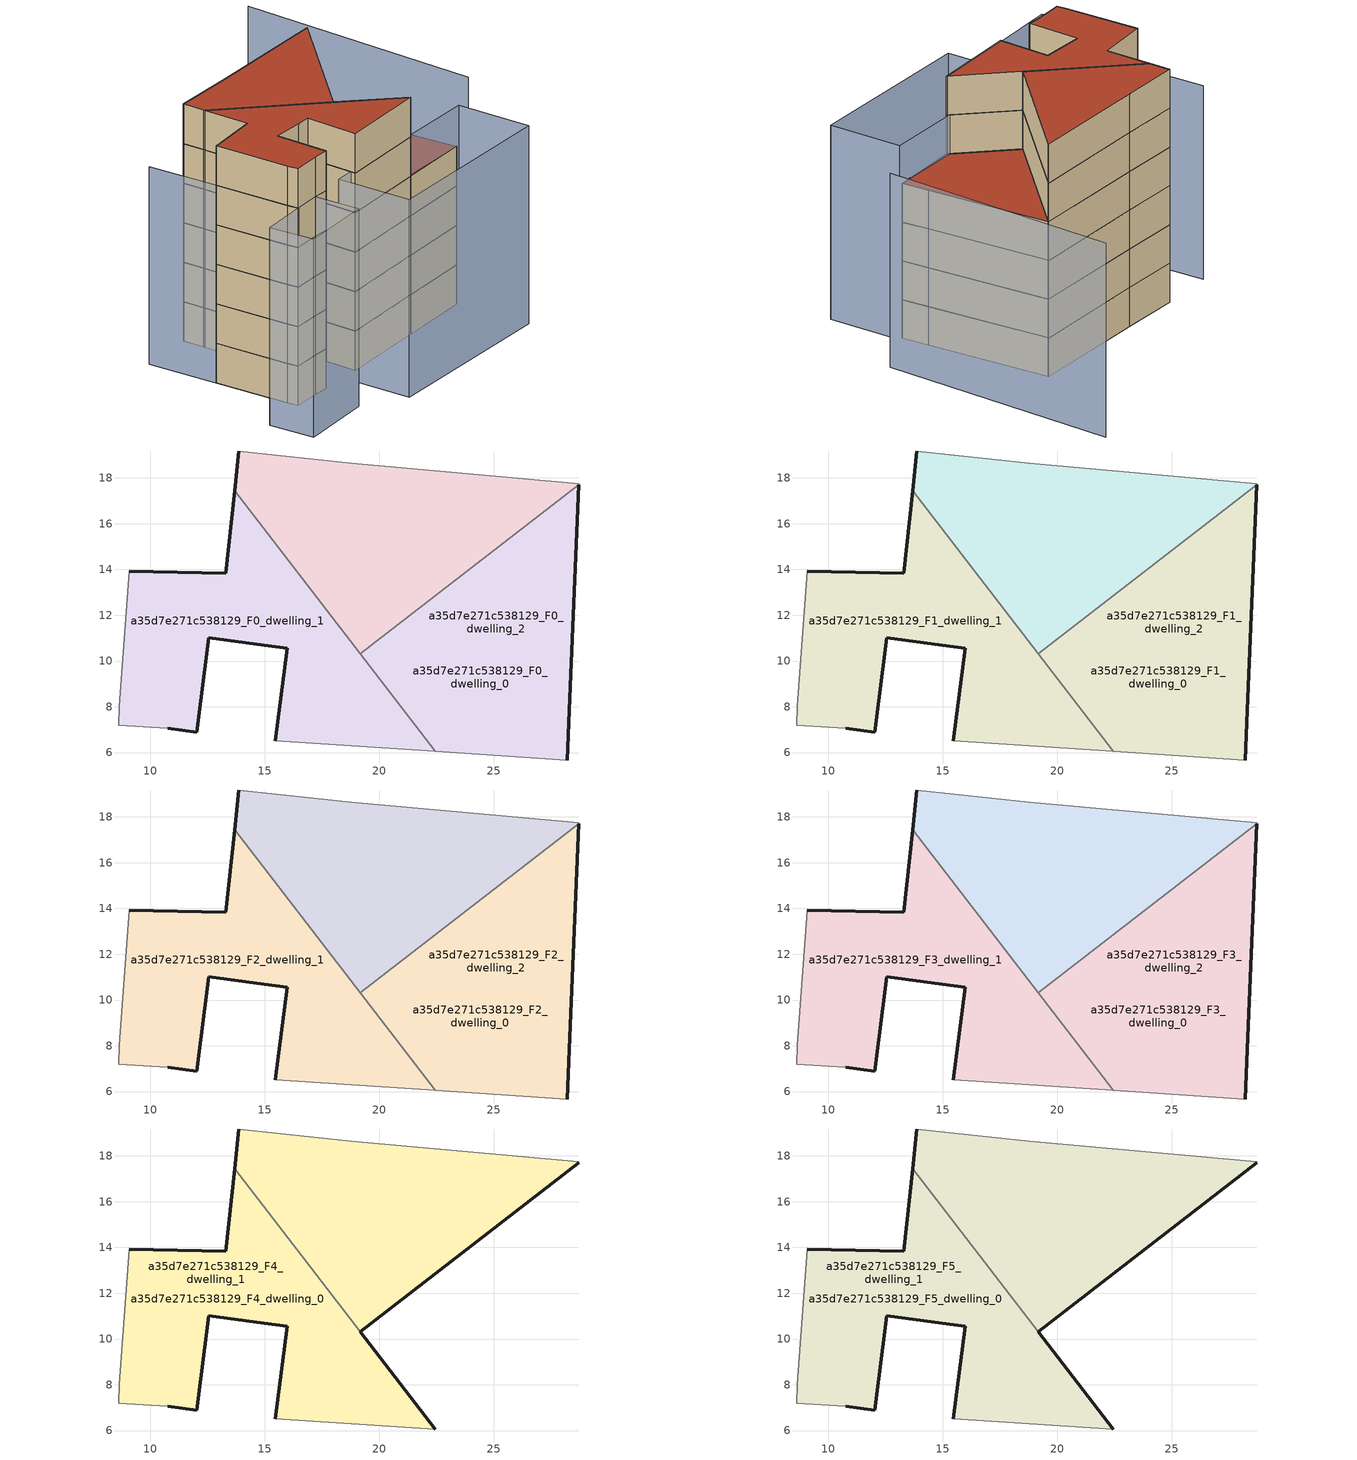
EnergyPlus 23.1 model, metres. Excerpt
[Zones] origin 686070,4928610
a35d7e271c538129_F0_dwelling_0
 floor ground (EU_floor_Construction): 28.72,17.7 28.72,17.76 18.77,18.65 13.86,19.18 13.67,17.44 19.16,10.33 z0; 22.45,6.06 13.67,17.44 13.28,13.83 9.08,13.92 8.63,8.03 8.6,7.19 10.75,7.07 12.03,6.9 12.55,11.02 14.98,10.7 15.98,10.57 15.45,6.53 z0; 28.2,5.68 28.29,7.85 28.72,17.7 19.16,10.33 22.45,6.06 z0
 wall outside (EU_wall_Construction): 9.08,13.92 13.28,13.83 13.67,17.44 / 15.45,6.53 15.98,10.57 14.98,10.7 12.55,11.02 12.03,6.9 10.75,7.07 z0:3
 wall adiabatic (EU_wall_Construction): 22.45,6.06 15.45,6.53 / 10.75,7.07 8.6,7.19 8.63,8.03 9.08,13.92 z0:3
 wall to a35d7e271c538129_F0_dwelling_1 (EU_wall_Construction): 13.67,17.44 19.16,10.33 z0:3
 wall to a35d7e271c538129_F0_dwelling_2 (EU_wall_Construction): 19.16,10.33 22.45,6.06 z0:3
a35d7e271c538129_F0_dwelling_1
 floor ground (EU_floor_Construction): 28.72,17.7 28.72,17.76 18.77,18.65 13.86,19.18 13.67,17.44 19.16,10.33 z0; 22.45,6.06 13.67,17.44 13.28,13.83 9.08,13.92 8.63,8.03 8.6,7.19 10.75,7.07 12.03,6.9 12.55,11.02 14.98,10.7 15.98,10.57 15.45,6.53 z0
 wall outside (EU_wall_Construction): 13.67,17.44 13.86,19.18 z0:3
 wall adiabatic (EU_wall_Construction): 13.86,19.18 18.77,18.65 28.72,17.76 28.72,17.7 z0:3
 wall to a35d7e271c538129_F0_dwelling_2 (EU_wall_Construction): 28.72,17.7 19.15,10.33 z0:3
a35d7e271c538129_F0_dwelling_2
 floor ground (EU_floor_Construction): 22.45,6.06 13.67,17.44 13.28,13.83 9.08,13.92 8.63,8.03 8.6,7.19 10.75,7.07 12.03,6.9 12.55,11.02 14.98,10.7 15.98,10.57 15.45,6.53 z0; 28.2,5.68 28.29,7.85 28.72,17.7 19.16,10.33 22.45,6.06 z0
 wall outside (EU_wall_Construction): 28.72,17.7 28.29,7.85 28.2,5.68 z0:3
 wall adiabatic (EU_wall_Construction): 28.2,5.68 22.45,6.06 z0:3
a35d7e271c538129_F1_dwelling_0
 floor to a35d7e271c538129_F0_dwelling_0 (EU_floor_Construction): 22.45,6.06 13.67,17.44 13.28,13.83 9.08,13.92 8.63,8.03 8.6,7.19 10.75,7.07 12.03,6.9 12.55,11.02 14.98,10.7 15.98,10.57 15.45,6.53 z3
 floor adiabatic (EU_floor_Construction): 28.2,5.68 28.29,7.85 28.72,17.7 19.16,10.33 22.45,6.06 z3; 28.72,17.7 28.72,17.76 18.77,18.65 13.86,19.18 13.67,17.44 19.16,10.33 z3
 wall outside (EU_wall_Construction): 9.08,13.92 13.28,13.83 13.67,17.44 / 15.45,6.53 15.98,10.57 14.98,10.7 12.55,11.02 12.03,6.9 10.75,7.07 z3:6
 wall adiabatic (EU_wall_Construction): 22.45,6.06 15.45,6.53 / 10.75,7.07 8.6,7.19 8.63,8.03 9.08,13.92 z3:6
 wall to a35d7e271c538129_F1_dwelling_1 (EU_wall_Construction): 13.67,17.44 19.16,10.33 z3:6
 wall to a35d7e271c538129_F1_dwelling_2 (EU_wall_Construction): 19.16,10.33 22.45,6.06 z3:6
a35d7e271c538129_F1_dwelling_1
 floor to a35d7e271c538129_F0_dwelling_1 (EU_floor_Construction): 28.72,17.7 28.72,17.76 18.77,18.65 13.86,19.18 13.67,17.44 19.16,10.33 z3
 floor adiabatic (EU_floor_Construction): 22.45,6.06 13.67,17.44 13.28,13.83 9.08,13.92 8.63,8.03 8.6,7.19 10.75,7.07 12.03,6.9 12.55,11.02 14.98,10.7 15.98,10.57 15.45,6.53 z3
 wall outside (EU_wall_Construction): 13.67,17.44 13.86,19.18 z3:6
 wall adiabatic (EU_wall_Construction): 13.86,19.18 18.77,18.65 28.72,17.76 28.72,17.7 z3:6
 wall to a35d7e271c538129_F1_dwelling_2 (EU_wall_Construction): 28.72,17.7 19.15,10.33 z3:6
a35d7e271c538129_F1_dwelling_2
 floor to a35d7e271c538129_F0_dwelling_2 (EU_floor_Construction): 22.45,6.06 13.67,17.44 13.28,13.83 9.08,13.92 8.63,8.03 8.6,7.19 10.75,7.07 12.03,6.9 12.55,11.02 14.98,10.7 15.98,10.57 15.45,6.53 z3; 28.2,5.68 28.29,7.85 28.72,17.7 19.16,10.33 22.45,6.06 z3
 wall outside (EU_wall_Construction): 28.72,17.7 28.29,7.85 28.2,5.68 z3:6
 wall adiabatic (EU_wall_Construction): 28.2,5.68 22.45,6.06 z3:6
a35d7e271c538129_F2_dwelling_0
 floor to a35d7e271c538129_F1_dwelling_0 (EU_floor_Construction): 22.45,6.06 13.67,17.44 13.28,13.83 9.08,13.92 8.63,8.03 8.6,7.19 10.75,7.07 12.03,6.9 12.55,11.02 14.98,10.7 15.98,10.57 15.45,6.53 z6
 floor adiabatic (EU_floor_Construction): 28.2,5.68 28.29,7.85 28.72,17.7 19.16,10.33 22.45,6.06 z6; 28.72,17.7 28.72,17.76 18.77,18.65 13.86,19.18 13.67,17.44 19.16,10.33 z6
 wall outside (EU_wall_Construction): 9.08,13.92 13.28,13.83 13.67,17.44 / 15.45,6.53 15.98,10.57 14.98,10.7 12.55,11.02 12.03,6.9 10.75,7.07 z6:9
 wall adiabatic (EU_wall_Construction): 22.45,6.06 15.45,6.53 / 10.75,7.07 8.6,7.19 8.63,8.03 9.08,13.92 z6:9
 wall to a35d7e271c538129_F2_dwelling_1 (EU_wall_Construction): 13.67,17.44 19.16,10.33 z6:9
 wall to a35d7e271c538129_F2_dwelling_2 (EU_wall_Construction): 19.16,10.33 22.45,6.06 z6:9
a35d7e271c538129_F2_dwelling_1
 floor to a35d7e271c538129_F1_dwelling_1 (EU_floor_Construction): 28.72,17.7 28.72,17.76 18.77,18.65 13.86,19.18 13.67,17.44 19.16,10.33 z6
 floor adiabatic (EU_floor_Construction): 22.45,6.06 13.67,17.44 13.28,13.83 9.08,13.92 8.63,8.03 8.6,7.19 10.75,7.07 12.03,6.9 12.55,11.02 14.98,10.7 15.98,10.57 15.45,6.53 z6
 wall outside (EU_wall_Construction): 13.67,17.44 13.86,19.18 z6:9
 wall adiabatic (EU_wall_Construction): 13.86,19.18 18.77,18.65 28.72,17.76 28.72,17.7 z6:9
 wall to a35d7e271c538129_F2_dwelling_2 (EU_wall_Construction): 28.72,17.7 19.15,10.33 z6:9
a35d7e271c538129_F2_dwelling_2
 floor to a35d7e271c538129_F1_dwelling_2 (EU_floor_Construction): 22.45,6.06 13.67,17.44 13.28,13.83 9.08,13.92 8.63,8.03 8.6,7.19 10.75,7.07 12.03,6.9 12.55,11.02 14.98,10.7 15.98,10.57 15.45,6.53 z6; 28.2,5.68 28.29,7.85 28.72,17.7 19.16,10.33 22.45,6.06 z6
 wall outside (EU_wall_Construction): 28.72,17.7 28.29,7.85 28.2,5.68 z6:9
 wall adiabatic (EU_wall_Construction): 28.2,5.68 22.45,6.06 z6:9
a35d7e271c538129_F3_dwelling_0
 floor to a35d7e271c538129_F2_dwelling_0 (EU_floor_Construction): 22.45,6.06 13.67,17.44 13.28,13.83 9.08,13.92 8.63,8.03 8.6,7.19 10.75,7.07 12.03,6.9 12.55,11.02 14.98,10.7 15.98,10.57 15.45,6.53 z9
 floor adiabatic (EU_floor_Construction): 28.2,5.68 28.29,7.85 28.72,17.7 19.16,10.33 22.45,6.06 z9; 28.72,17.7 28.72,17.76 18.77,18.65 13.86,19.18 13.67,17.44 19.16,10.33 z9
 wall outside (EU_wall_Construction): 9.08,13.92 13.28,13.83 13.67,17.44 / 15.45,6.53 15.98,10.57 14.98,10.7 12.55,11.02 12.03,6.9 10.75,7.07 z9:12
 wall adiabatic (EU_wall_Construction): 22.45,6.06 15.45,6.53 / 10.75,7.07 8.6,7.19 8.63,8.03 9.08,13.92 z9:12
 wall to a35d7e271c538129_F3_dwelling_1 (EU_wall_Construction): 13.67,17.44 19.16,10.33 z9:12
 wall to a35d7e271c538129_F3_dwelling_2 (EU_wall_Construction): 19.16,10.33 22.45,6.06 z9:12
 roof outside (EU_floor_Construction): 28.72,17.7 28.29,7.85 28.2,5.68 22.45,6.06 19.16,10.33 z12
a35d7e271c538129_F3_dwelling_1
 floor to a35d7e271c538129_F2_dwelling_1 (EU_floor_Construction): 28.72,17.7 28.72,17.76 18.77,18.65 13.86,19.18 13.67,17.44 19.16,10.33 z9
 floor adiabatic (EU_floor_Construction): 22.45,6.06 13.67,17.44 13.28,13.83 9.08,13.92 8.63,8.03 8.6,7.19 10.75,7.07 12.03,6.9 12.55,11.02 14.98,10.7 15.98,10.57 15.45,6.53 z9
 wall outside (EU_wall_Construction): 13.67,17.44 13.86,19.18 z9:12
 wall adiabatic (EU_wall_Construction): 13.86,19.18 18.77,18.65 28.72,17.76 28.72,17.7 z9:12
 wall to a35d7e271c538129_F3_dwelling_2 (EU_wall_Construction): 28.72,17.7 19.15,10.33 z9:12
a35d7e271c538129_F3_dwelling_2
 floor to a35d7e271c538129_F2_dwelling_2 (EU_floor_Construction): 22.45,6.06 13.67,17.44 13.28,13.83 9.08,13.92 8.63,8.03 8.6,7.19 10.75,7.07 12.03,6.9 12.55,11.02 14.98,10.7 15.98,10.57 15.45,6.53 z9; 28.2,5.68 28.29,7.85 28.72,17.7 19.16,10.33 22.45,6.06 z9
 wall outside (EU_wall_Construction): 28.72,17.7 28.29,7.85 28.2,5.68 z9:12
 wall adiabatic (EU_wall_Construction): 28.2,5.68 22.45,6.06 z9:12
 ceiling adiabatic (EU_roof_Construction): 13.67,17.44 22.45,6.06 15.45,6.53 15.98,10.57 14.98,10.7 12.55,11.02 12.03,6.9 10.75,7.07 8.6,7.19 8.63,8.03 9.08,13.92 13.28,13.83 z12
 roof outside (EU_roof_Construction): 28.72,17.7 28.29,7.85 28.2,5.68 22.45,6.06 19.16,10.33 z12
a35d7e271c538129_F4_dwelling_0
 floor to a35d7e271c538129_F3_dwelling_0 (EU_floor_Construction): 22.45,6.06 13.67,17.44 13.28,13.83 9.08,13.92 8.63,8.03 8.6,7.19 10.75,7.07 12.03,6.9 12.55,11.02 14.98,10.7 15.98,10.57 15.45,6.53 z12
 floor adiabatic (EU_floor_Construction): 28.72,17.7 28.72,17.76 18.77,18.65 13.86,19.18 13.67,17.44 19.16,10.33 z12
 wall outside (EU_wall_Construction): 9.08,13.92 13.28,13.83 13.67,17.44 / 15.45,6.53 15.98,10.57 14.98,10.7 12.55,11.02 12.03,6.9 10.75,7.07 / 19.16,10.33 22.45,6.06 z12:15
 wall adiabatic (EU_wall_Construction): 22.45,6.06 15.45,6.53 / 10.75,7.07 8.6,7.19 8.63,8.03 9.08,13.92 z12:15
 wall to a35d7e271c538129_F4_dwelling_1 (EU_wall_Construction): 13.67,17.44 19.16,10.33 z12:15
a35d7e271c538129_F4_dwelling_1
 floor to a35d7e271c538129_F3_dwelling_1 (EU_floor_Construction): 28.72,17.7 28.72,17.76 18.77,18.65 13.86,19.18 13.67,17.44 19.16,10.33 z12; 22.45,6.06 13.67,17.44 13.28,13.83 9.08,13.92 8.63,8.03 8.6,7.19 10.75,7.07 12.03,6.9 12.55,11.02 14.98,10.7 15.98,10.57 15.45,6.53 z12
 wall outside (EU_wall_Construction): 13.67,17.44 13.86,19.18 / 28.72,17.7 19.16,10.33 z12:15
 wall adiabatic (EU_wall_Construction): 13.86,19.18 18.77,18.65 28.72,17.76 28.72,17.7 z12:15
a35d7e271c538129_F5_dwelling_0
 floor adiabatic (EU_floor_Construction): 22.45,6.06 13.67,17.44 13.28,13.83 9.08,13.92 8.63,8.03 8.6,7.19 10.75,7.07 12.03,6.9 12.55,11.02 14.98,10.7 15.98,10.57 15.45,6.53 z15; 28.72,17.7 28.72,17.76 18.77,18.65 13.86,19.18 13.67,17.44 19.16,10.33 z15
 wall outside (EU_wall_Construction): 9.08,13.92 13.28,13.83 13.67,17.44 / 15.45,6.53 15.98,10.57 14.98,10.7 12.55,11.02 12.03,6.9 10.75,7.07 / 19.16,10.33 22.45,6.06 z15:18
 wall adiabatic (EU_wall_Construction): 22.45,6.06 15.45,6.53 / 10.75,7.07 8.6,7.19 8.63,8.03 9.08,13.92 z15:18
 wall to a35d7e271c538129_F5_dwelling_1 (EU_wall_Construction): 13.67,17.44 19.16,10.33 z15:18
 roof outside (EU_roof_Construction): 13.67,17.44 22.45,6.06 15.45,6.53 15.98,10.57 14.98,10.7 12.55,11.02 12.03,6.9 10.75,7.07 8.6,7.19 8.63,8.03 9.08,13.92 13.28,13.83 z18; 28.72,17.76 28.72,17.7 19.16,10.33 13.67,17.44 13.86,19.18 18.77,18.65 z18
a35d7e271c538129_F5_dwelling_1
 floor to a35d7e271c538129_F4_dwelling_1 (EU_floor_Construction): 28.72,17.7 28.72,17.76 18.77,18.65 13.86,19.18 13.67,17.44 19.16,10.33 z15; 22.45,6.06 13.67,17.44 13.28,13.83 9.08,13.92 8.63,8.03 8.6,7.19 10.75,7.07 12.03,6.9 12.55,11.02 14.98,10.7 15.98,10.57 15.45,6.53 z15
 wall outside (EU_wall_Construction): 13.67,17.44 13.86,19.18 / 28.72,17.7 19.16,10.33 z15:18
 wall adiabatic (EU_wall_Construction): 13.86,19.18 18.77,18.65 28.72,17.76 28.72,17.7 z15:18
 roof outside (EU_roof_Construction): 13.67,17.44 22.45,6.06 15.45,6.53 15.98,10.57 14.98,10.7 12.55,11.02 12.03,6.9 10.75,7.07 8.6,7.19 8.63,8.03 9.08,13.92 13.28,13.83 z18; 28.72,17.76 28.72,17.7 19.16,10.33 13.67,17.44 13.86,19.18 18.77,18.65 z18
shading: 32.71,7.26 35.39,26.05 / 9.48,19.39 8.6,7.14 / 27.88,-0.17 13.49,1.21 / 13.49,1.21 14.05,7.04 / 14.05,7.04 28.44,5.65 / 28.44,5.65 27.88,-0.17 / 4.74,3.82 4.92,7.4 / 4.92,7.4 10.75,7.11 / 10.75,7.11 10.57,3.53 / 10.57,3.53 4.74,3.82 z0:15
[Building]
EU S2 Campaign: North Axis=0; Terrain=City; Solar Distribution=FullExterior
[Site:Location]
Bologna: Latitude=44.5; Longitude=11.25; Time Zone=1; Elevation=37
[SizingPeriod:WeatherFileDays]
AnnualSizingPeriod: Begin Month=1; Begin Day of Month=1; End Month=12; End Day of Month=31; Day of Week for Start Day=Monday; Use Weather File Daylight Saving Period=No; Use Weather File Rain and Snow Indicators=No
[MATERIAL]
EU_InternalMass_Material: Roughness=MediumRough; Thickness=0.1; Conductivity=1; Density=1800; Specific Heat=900; Thermal Absorptance=0.9; Solar Absorptance=0.7; Visible Absorptance=0.7
[MATERIAL:NOMASS] Roughness=MediumRough; Thermal Absorptance=0.9; Solar Absorptance=0.7; Visible Absorptance=0.7
Name | Thermal Resistance
EU_wall_NoMass | 0.905828
EU_roof_NoMass | 0.37593
EU_floor_NoMass | 0.67114
[CONSTRUCTION]
EU_wall_Construction: EU_wall_NoMass
EU_roof_Construction: EU_roof_NoMass
EU_floor_Construction: EU_floor_NoMass
EU_InternalMass_Construction: EU_InternalMass_Material
[ZONE] Type=1; Multiplier=1; Ceiling Height=autocalculate; Floor Area=autocalculate; Part of Total Floor Area=Yes
Name | Volume
a35d7e271c538129_F0_dwelling_0; a35d7e271c538129_F1_dwelling_0; a35d7e271c538129_F2_dwelling_0; a35d7e271c538129_F3_dwelling_0 | 604.914
a35d7e271c538129_F4_dwelling_0; a35d7e271c538129_F5_dwelling_0; a35d7e271c538129_F0_dwelling_1; a35d7e271c538129_F1_dwelling_1; a35d7e271c538129_F2_dwelling_1; a35d7e271c538129_F3_dwelling_1; a35d7e271c538129_F4_dwelling_1; a35d7e271c538129_F5_dwelling_1 | 403.274
a35d7e271c538129_F0_dwelling_2; a35d7e271c538129_F1_dwelling_2; a35d7e271c538129_F2_dwelling_2; a35d7e271c538129_F3_dwelling_2 | 403.279
[INTERNALMASS] Construction=EU_InternalMass_Construction
Name | Zone or ZoneList | Surface Area
a35d7e271c538129_F0_dwelling_0_EU_InternalMass | a35d7e271c538129_F0_dwelling_0 | 67.2132
a35d7e271c538129_F0_dwelling_1_EU_InternalMass | a35d7e271c538129_F0_dwelling_1 | 67.2131
a35d7e271c538129_F0_dwelling_2_EU_InternalMass | a35d7e271c538129_F0_dwelling_2 | 67.2148
a35d7e271c538129_F1_dwelling_0_EU_InternalMass | a35d7e271c538129_F1_dwelling_0 | 67.2132
a35d7e271c538129_F1_dwelling_1_EU_InternalMass | a35d7e271c538129_F1_dwelling_1 | 67.2131
a35d7e271c538129_F1_dwelling_2_EU_InternalMass | a35d7e271c538129_F1_dwelling_2 | 67.2148
a35d7e271c538129_F2_dwelling_0_EU_InternalMass | a35d7e271c538129_F2_dwelling_0 | 67.2132
a35d7e271c538129_F2_dwelling_1_EU_InternalMass | a35d7e271c538129_F2_dwelling_1 | 67.2131
a35d7e271c538129_F2_dwelling_2_EU_InternalMass | a35d7e271c538129_F2_dwelling_2 | 67.2148
a35d7e271c538129_F3_dwelling_0_EU_InternalMass | a35d7e271c538129_F3_dwelling_0 | 67.2132
a35d7e271c538129_F3_dwelling_1_EU_InternalMass | a35d7e271c538129_F3_dwelling_1 | 67.2131
a35d7e271c538129_F3_dwelling_2_EU_InternalMass | a35d7e271c538129_F3_dwelling_2 | 67.2148
a35d7e271c538129_F4_dwelling_0_EU_InternalMass | a35d7e271c538129_F4_dwelling_0 | 100.816
a35d7e271c538129_F4_dwelling_1_EU_InternalMass | a35d7e271c538129_F4_dwelling_1 | 100.82
a35d7e271c538129_F5_dwelling_0_EU_InternalMass | a35d7e271c538129_F5_dwelling_0 | 100.816
a35d7e271c538129_F5_dwelling_1_EU_InternalMass | a35d7e271c538129_F5_dwelling_1 | 100.82
[OTHEREQUIPMENT] Fuel Type=Electricity; Design Level Calculation Method=Watts/Area; Power per Zone Floor Area=1; Fraction Latent=0; Fraction Radiant=0; Fraction Lost=0; Carbon Dioxide Generation Rate=0; EndUse Subcategory=EU_Step8_InternalGains
Name | Zone or ZoneList or Space or SpaceList | Schedule
EU_Step8_InternalGain_a35d7e271c538129_F0_dwelling_0_f000 | a35d7e271c538129_F0_dwelling_0 | EU_Step8_GainSchedule_a35d7e271c538129_F0_dwelling_0_f000
EU_Step8_InternalGain_a35d7e271c538129_F0_dwelling_1_f000 | a35d7e271c538129_F0_dwelling_1 | EU_Step8_GainSchedule_a35d7e271c538129_F0_dwelling_1_f000
EU_Step8_InternalGain_a35d7e271c538129_F0_dwelling_2_f000 | a35d7e271c538129_F0_dwelling_2 | EU_Step8_GainSchedule_a35d7e271c538129_F0_dwelling_2_f000
EU_Step8_InternalGain_a35d7e271c538129_F1_dwelling_0_f000 | a35d7e271c538129_F1_dwelling_0 | EU_Step8_GainSchedule_a35d7e271c538129_F1_dwelling_0_f000
EU_Step8_InternalGain_a35d7e271c538129_F1_dwelling_1_f000 | a35d7e271c538129_F1_dwelling_1 | EU_Step8_GainSchedule_a35d7e271c538129_F1_dwelling_1_f000
EU_Step8_InternalGain_a35d7e271c538129_F1_dwelling_2_f000 | a35d7e271c538129_F1_dwelling_2 | EU_Step8_GainSchedule_a35d7e271c538129_F1_dwelling_2_f000
EU_Step8_InternalGain_a35d7e271c538129_F2_dwelling_0_f000 | a35d7e271c538129_F2_dwelling_0 | EU_Step8_GainSchedule_a35d7e271c538129_F2_dwelling_0_f000
EU_Step8_InternalGain_a35d7e271c538129_F2_dwelling_1_f000 | a35d7e271c538129_F2_dwelling_1 | EU_Step8_GainSchedule_a35d7e271c538129_F2_dwelling_1_f000
EU_Step8_InternalGain_a35d7e271c538129_F2_dwelling_2_f000 | a35d7e271c538129_F2_dwelling_2 | EU_Step8_GainSchedule_a35d7e271c538129_F2_dwelling_2_f000
EU_Step8_InternalGain_a35d7e271c538129_F3_dwelling_0_f000 | a35d7e271c538129_F3_dwelling_0 | EU_Step8_GainSchedule_a35d7e271c538129_F3_dwelling_0_f000
EU_Step8_InternalGain_a35d7e271c538129_F3_dwelling_1_f000 | a35d7e271c538129_F3_dwelling_1 | EU_Step8_GainSchedule_a35d7e271c538129_F3_dwelling_1_f000
EU_Step8_InternalGain_a35d7e271c538129_F3_dwelling_2_f000 | a35d7e271c538129_F3_dwelling_2 | EU_Step8_GainSchedule_a35d7e271c538129_F3_dwelling_2_f000
EU_Step8_InternalGain_a35d7e271c538129_F4_dwelling_0_f000 | a35d7e271c538129_F4_dwelling_0 | EU_Step8_GainSchedule_a35d7e271c538129_F4_dwelling_0_f000
EU_Step8_InternalGain_a35d7e271c538129_F4_dwelling_1_f000 | a35d7e271c538129_F4_dwelling_1 | EU_Step8_GainSchedule_a35d7e271c538129_F4_dwelling_1_f000
EU_Step8_InternalGain_a35d7e271c538129_F5_dwelling_0_f000 | a35d7e271c538129_F5_dwelling_0 | EU_Step8_GainSchedule_a35d7e271c538129_F5_dwelling_0_f000
EU_Step8_InternalGain_a35d7e271c538129_F5_dwelling_1_f000 | a35d7e271c538129_F5_dwelling_1 | EU_Step8_GainSchedule_a35d7e271c538129_F5_dwelling_1_f000
[ZONEVENTILATION:DESIGNFLOWRATE] Schedule=EU_AlwaysOn; Design Flow Rate Calculation Method=AirChanges/Hour; Air Changes per Hour=0.73129; Ventilation Type=Natural; Fan Pressure Rise=0; Fan Total Efficiency=1; Constant Term Coefficient=1; Temperature Term Coefficient=0; Velocity Term Coefficient=0; Velocity Squared Term Coefficient=0; Minimum Indoor Temperature=-100; Maximum Indoor Temperature=100; Delta Temperature=-100; Minimum Outdoor Temperature=-100; Maximum Outdoor Temperature=100; Maximum Wind Speed=40
Name | Zone or ZoneList or Space or SpaceList
EU_ConstantAir_a35d7e271c538129_F0_dwelling_0 | a35d7e271c538129_F0_dwelling_0
EU_ConstantAir_a35d7e271c538129_F0_dwelling_1 | a35d7e271c538129_F0_dwelling_1
EU_ConstantAir_a35d7e271c538129_F0_dwelling_2 | a35d7e271c538129_F0_dwelling_2
EU_ConstantAir_a35d7e271c538129_F1_dwelling_0 | a35d7e271c538129_F1_dwelling_0
EU_ConstantAir_a35d7e271c538129_F1_dwelling_1 | a35d7e271c538129_F1_dwelling_1
EU_ConstantAir_a35d7e271c538129_F1_dwelling_2 | a35d7e271c538129_F1_dwelling_2
EU_ConstantAir_a35d7e271c538129_F2_dwelling_0 | a35d7e271c538129_F2_dwelling_0
EU_ConstantAir_a35d7e271c538129_F2_dwelling_1 | a35d7e271c538129_F2_dwelling_1
EU_ConstantAir_a35d7e271c538129_F2_dwelling_2 | a35d7e271c538129_F2_dwelling_2
EU_ConstantAir_a35d7e271c538129_F3_dwelling_0 | a35d7e271c538129_F3_dwelling_0
EU_ConstantAir_a35d7e271c538129_F3_dwelling_1 | a35d7e271c538129_F3_dwelling_1
EU_ConstantAir_a35d7e271c538129_F3_dwelling_2 | a35d7e271c538129_F3_dwelling_2
EU_ConstantAir_a35d7e271c538129_F4_dwelling_0 | a35d7e271c538129_F4_dwelling_0
EU_ConstantAir_a35d7e271c538129_F4_dwelling_1 | a35d7e271c538129_F4_dwelling_1
EU_ConstantAir_a35d7e271c538129_F5_dwelling_0 | a35d7e271c538129_F5_dwelling_0
EU_ConstantAir_a35d7e271c538129_F5_dwelling_1 | a35d7e271c538129_F5_dwelling_1
[HVACTEMPLATE:THERMOSTAT] Constant Heating Setpoint=20; Constant Cooling Setpoint=50
EU_HeatOnly_a35d7e271c538129_F0_dwelling_0; EU_HeatOnly_a35d7e271c538129_F0_dwelling_1; EU_HeatOnly_a35d7e271c538129_F0_dwelling_2; EU_HeatOnly_a35d7e271c538129_F1_dwelling_0; EU_HeatOnly_a35d7e271c538129_F1_dwelling_1; EU_HeatOnly_a35d7e271c538129_F1_dwelling_2; EU_HeatOnly_a35d7e271c538129_F2_dwelling_0; EU_HeatOnly_a35d7e271c538129_F2_dwelling_1; EU_HeatOnly_a35d7e271c538129_F2_dwelling_2; EU_HeatOnly_a35d7e271c538129_F3_dwelling_0; EU_HeatOnly_a35d7e271c538129_F3_dwelling_1; EU_HeatOnly_a35d7e271c538129_F3_dwelling_2; EU_HeatOnly_a35d7e271c538129_F4_dwelling_0; EU_HeatOnly_a35d7e271c538129_F4_dwelling_1; EU_HeatOnly_a35d7e271c538129_F5_dwelling_0; EU_HeatOnly_a35d7e271c538129_F5_dwelling_1
[HVACTEMPLATE:ZONE:IDEALLOADSAIRSYSTEM] System Availability Schedule=EU_AlwaysOn; Maximum Heating Supply Air Temperature=50; Minimum Cooling Supply Air Temperature=13; Maximum Heating Supply Air Humidity Ratio=0.0156; Minimum Cooling Supply Air Humidity Ratio=0.0077; Heating Limit=NoLimit; Cooling Limit=NoLimit; Heating Availability Schedule=EU_AlwaysOn; Cooling Availability Schedule=EU_CoolingOff; Dehumidification Control Type=ConstantSensibleHeatRatio; Cooling Sensible Heat Ratio=0.7; Dehumidification Setpoint=60; Humidification Control Type=None; Humidification Setpoint=30; Outdoor Air Method=None; Outdoor Air Flow Rate per Person=0.00944; Outdoor Air Flow Rate per Zone Floor Area=0; Outdoor Air Flow Rate per Zone=0; Demand Controlled Ventilation Type=None; Outdoor Air Economizer Type=NoEconomizer; Heat Recovery Type=None; Sensible Heat Recovery Effectiveness=0.7; Latent Heat Recovery Effectiveness=0.65
Name | Template Thermostat
a35d7e271c538129_F0_dwelling_0 | EU_HeatOnly_a35d7e271c538129_F0_dwelling_0
a35d7e271c538129_F0_dwelling_1 | EU_HeatOnly_a35d7e271c538129_F0_dwelling_1
a35d7e271c538129_F0_dwelling_2 | EU_HeatOnly_a35d7e271c538129_F0_dwelling_2
a35d7e271c538129_F1_dwelling_0 | EU_HeatOnly_a35d7e271c538129_F1_dwelling_0
a35d7e271c538129_F1_dwelling_1 | EU_HeatOnly_a35d7e271c538129_F1_dwelling_1
a35d7e271c538129_F1_dwelling_2 | EU_HeatOnly_a35d7e271c538129_F1_dwelling_2
a35d7e271c538129_F2_dwelling_0 | EU_HeatOnly_a35d7e271c538129_F2_dwelling_0
a35d7e271c538129_F2_dwelling_1 | EU_HeatOnly_a35d7e271c538129_F2_dwelling_1
a35d7e271c538129_F2_dwelling_2 | EU_HeatOnly_a35d7e271c538129_F2_dwelling_2
a35d7e271c538129_F3_dwelling_0 | EU_HeatOnly_a35d7e271c538129_F3_dwelling_0
a35d7e271c538129_F3_dwelling_1 | EU_HeatOnly_a35d7e271c538129_F3_dwelling_1
a35d7e271c538129_F3_dwelling_2 | EU_HeatOnly_a35d7e271c538129_F3_dwelling_2
a35d7e271c538129_F4_dwelling_0 | EU_HeatOnly_a35d7e271c538129_F4_dwelling_0
a35d7e271c538129_F4_dwelling_1 | EU_HeatOnly_a35d7e271c538129_F4_dwelling_1
a35d7e271c538129_F5_dwelling_0 | EU_HeatOnly_a35d7e271c538129_F5_dwelling_0
a35d7e271c538129_F5_dwelling_1 | EU_HeatOnly_a35d7e271c538129_F5_dwelling_1
[SIZING:ZONE] Zone Cooling Design Supply Air Temperature Input Method=SupplyAirTemperature; Zone Cooling Design Supply Air Temperature=13; Zone Heating Design Supply Air Temperature Input Method=SupplyAirTemperature; Zone Heating Design Supply Air Temperature=50; Zone Cooling Design Supply Air Humidity Ratio=0.008; Zone Heating Design Supply Air Humidity Ratio=0.008; Cooling Design Air Flow Method=DesignDay; Cooling Design Air Flow Rate=0; Cooling Minimum Air Flow per Zone Floor Area=0.000762; Cooling Minimum Air Flow=0; Cooling Minimum Air Flow Fraction=0.2; Heating Design Air Flow Method=DesignDay; Heating Design Air Flow Rate=0; Heating Maximum Air Flow per Zone Floor Area=0.002032; Heating Maximum Air Flow=0.141576; Heating Maximum Air Flow Fraction=0.3; Account for Dedicated Outdoor Air System=No; Dedicated Outdoor Air System Control Strategy=NeutralSupplyAir; Dedicated Outdoor Air Low Setpoint Temperature for Design=autosize; Dedicated Outdoor Air High Setpoint Temperature for Design=autosize; Zone Load Sizing Method=Sensible Load Only No Latent Load; Zone Latent Cooling Design Supply Air Humidity Ratio Input Method=HumidityRatioDifference; Zone Cooling Design Supply Air Humidity Ratio Difference=0.005; Zone Latent Heating Design Supply Air Humidity Ratio Input Method=HumidityRatioDifference; Zone Humidification Design Supply Air Humidity Ratio Difference=0.005
a35d7e271c538129_F0_dwelling_0; a35d7e271c538129_F0_dwelling_1; a35d7e271c538129_F0_dwelling_2; a35d7e271c538129_F1_dwelling_0; a35d7e271c538129_F1_dwelling_1; a35d7e271c538129_F1_dwelling_2; a35d7e271c538129_F2_dwelling_0; a35d7e271c538129_F2_dwelling_1; a35d7e271c538129_F2_dwelling_2; a35d7e271c538129_F3_dwelling_0; a35d7e271c538129_F3_dwelling_1; a35d7e271c538129_F3_dwelling_2; a35d7e271c538129_F4_dwelling_0; a35d7e271c538129_F4_dwelling_1; a35d7e271c538129_F5_dwelling_0; a35d7e271c538129_F5_dwelling_1
[SCHEDULE:CONSTANT]
Name | Hourly Value
EU_AlwaysOn | 1
EU_CoolingOff | 0
[SCHEDULE:FILE] Column Number=1; Rows to Skip at Top=0; Number of Hours of Data=8760; Column Separator=Comma; Interpolate to Timestep=No; Minutes per Item=60; Adjust Schedule for Daylight Savings=Yes
Name | File
EU_Step8_GainSchedule_a35d7e271c538129_F0_dwelling_0_f000 | ../../schedules/a35d7e271c538129/a35d7e271c538129_F0_dwelling_0_f000_gain.csv
EU_Step8_GainSchedule_a35d7e271c538129_F0_dwelling_1_f000 | ../../schedules/a35d7e271c538129/a35d7e271c538129_F0_dwelling_1_f000_gain.csv
EU_Step8_GainSchedule_a35d7e271c538129_F0_dwelling_2_f000 | ../../schedules/a35d7e271c538129/a35d7e271c538129_F0_dwelling_2_f000_gain.csv
EU_Step8_GainSchedule_a35d7e271c538129_F1_dwelling_0_f000 | ../../schedules/a35d7e271c538129/a35d7e271c538129_F1_dwelling_0_f000_gain.csv
EU_Step8_GainSchedule_a35d7e271c538129_F1_dwelling_1_f000 | ../../schedules/a35d7e271c538129/a35d7e271c538129_F1_dwelling_1_f000_gain.csv
EU_Step8_GainSchedule_a35d7e271c538129_F1_dwelling_2_f000 | ../../schedules/a35d7e271c538129/a35d7e271c538129_F1_dwelling_2_f000_gain.csv
EU_Step8_GainSchedule_a35d7e271c538129_F2_dwelling_0_f000 | ../../schedules/a35d7e271c538129/a35d7e271c538129_F2_dwelling_0_f000_gain.csv
EU_Step8_GainSchedule_a35d7e271c538129_F2_dwelling_1_f000 | ../../schedules/a35d7e271c538129/a35d7e271c538129_F2_dwelling_1_f000_gain.csv
EU_Step8_GainSchedule_a35d7e271c538129_F2_dwelling_2_f000 | ../../schedules/a35d7e271c538129/a35d7e271c538129_F2_dwelling_2_f000_gain.csv
EU_Step8_GainSchedule_a35d7e271c538129_F3_dwelling_0_f000 | ../../schedules/a35d7e271c538129/a35d7e271c538129_F3_dwelling_0_f000_gain.csv
EU_Step8_GainSchedule_a35d7e271c538129_F3_dwelling_1_f000 | ../../schedules/a35d7e271c538129/a35d7e271c538129_F3_dwelling_1_f000_gain.csv
EU_Step8_GainSchedule_a35d7e271c538129_F3_dwelling_2_f000 | ../../schedules/a35d7e271c538129/a35d7e271c538129_F3_dwelling_2_f000_gain.csv
EU_Step8_GainSchedule_a35d7e271c538129_F4_dwelling_0_f000 | ../../schedules/a35d7e271c538129/a35d7e271c538129_F4_dwelling_0_f000_gain.csv
EU_Step8_GainSchedule_a35d7e271c538129_F4_dwelling_1_f000 | ../../schedules/a35d7e271c538129/a35d7e271c538129_F4_dwelling_1_f000_gain.csv
EU_Step8_GainSchedule_a35d7e271c538129_F5_dwelling_0_f000 | ../../schedules/a35d7e271c538129/a35d7e271c538129_F5_dwelling_0_f000_gain.csv
EU_Step8_GainSchedule_a35d7e271c538129_F5_dwelling_1_f000 | ../../schedules/a35d7e271c538129/a35d7e271c538129_F5_dwelling_1_f000_gain.csv
